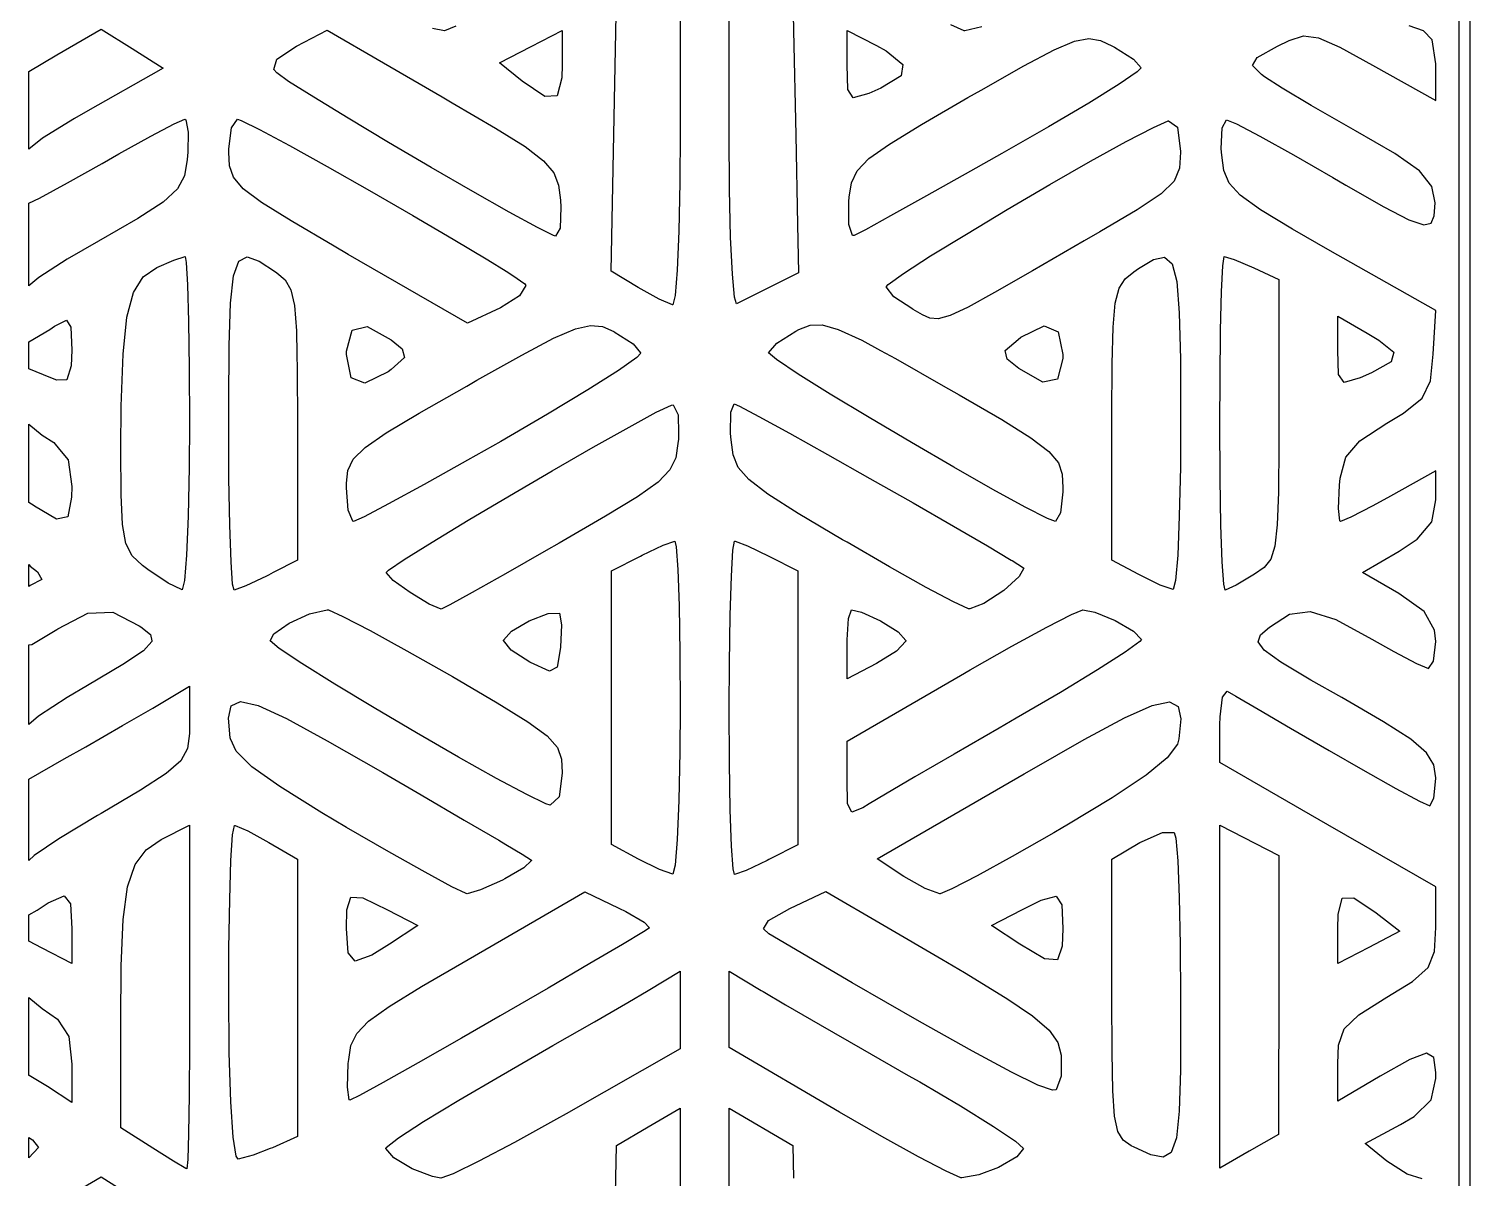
# Model space of a CAD drawing. Header units: millimetres. Extents: x 38 to 487, y 14 to 137.
# Drawn here: x 460.1 to 472.66, y 46.5 to 56.52 of the extents above; entities that cross this region are included whole.
import ezdxf

# ---------------------------------------------------------------- set-up
doc = ezdxf.new("R2010")
doc.units = ezdxf.units.MM
doc.layers.add('BLACK', color=20, linetype='Continuous')

msp = doc.modelspace()

# ---------------------------------------------------------------- linework, layer by layer
at = {"layer": 'BLACK', "linetype": 'Continuous'}
for p, q in [((472.559, 72.993), (472.559, 41.527)), ((472.559, 72.993), (472.559, 41.527)), ((472.659, 41.527), (472.659, 72.993)), ((472.659, 41.527), (472.659, 72.993)), ((465.774, 57.111), (465.774, 55.607)), ((466.201, 55.6), (466.201, 57.111)), ((465.195, 55.594), (465.218, 56.787)), ((466.757, 56.787), (466.763, 56.501)), ((463.82, 56.538), (463.721, 56.497)), ((468.249, 56.498), (468.132, 56.55)), ((468.402, 56.533), (468.255, 56.497)), ((472.252, 56.499), (472.126, 56.541)), ((460.343, 56.288), (460.728, 56.513)), ((460.728, 56.513), (460.997, 56.343)), ((462.43, 56.364), (462.697, 56.503)), ((462.697, 56.503), (463.188, 56.218)), ((463.721, 56.497), (463.617, 56.518)), ((464.474, 56.36), (464.747, 56.501)), ((464.747, 56.501), (464.747, 56.2)), ((466.763, 56.501), (466.781, 55.588)), ((467.228, 56.2), (467.228, 56.501)), ((467.228, 56.501), (467.484, 56.369)), ((468.255, 56.497), (468.249, 56.498)), ((469.032, 56.331), (469.211, 56.407)), ((469.211, 56.407), (469.336, 56.431)), ((469.336, 56.431), (469.437, 56.414)), ((469.437, 56.414), (469.543, 56.365)), ((470.979, 56.363), (471.081, 56.413)), ((471.081, 56.413), (471.207, 56.453)), ((471.207, 56.453), (471.338, 56.436)), ((471.338, 56.436), (471.522, 56.354)), ((472.328, 56.419), (472.252, 56.499)), ((472.359, 56.209), (472.328, 56.419)), ((460.098, 56.144), (460.343, 56.288)), ((460.997, 56.343), (461.267, 56.173)), ((462.258, 56.252), (462.43, 56.364)), ((464.2, 56.218), (464.474, 56.36)), ((467.484, 56.369), (467.568, 56.323)), ((467.568, 56.323), (467.715, 56.205)), ((468.77, 56.193), (469.032, 56.331)), ((469.543, 56.365), (469.56, 56.356)), ((469.56, 56.356), (469.725, 56.252)), ((470.803, 56.264), (470.979, 56.363)), ((471.522, 56.354), (471.808, 56.198)), ((461.247, 56.161), (460.613, 55.8)), ((461.267, 56.173), (461.247, 56.161)), ((462.234, 56.161), (462.258, 56.252)), ((462.258, 56.13), (462.234, 56.161)), ((463.188, 56.218), (463.701, 55.921)), ((464.398, 56.058), (464.2, 56.218)), ((464.747, 56.2), (464.744, 56.088)), ((467.234, 55.986), (467.228, 56.2)), ((467.715, 56.205), (467.699, 56.104)), ((468.397, 55.981), (468.77, 56.193)), ((469.725, 56.252), (469.791, 56.174)), ((469.791, 56.174), (469.758, 56.141)), ((470.762, 56.196), (470.803, 56.264)), ((470.839, 56.117), (470.762, 56.196)), ((471.808, 56.198), (472.359, 55.89)), ((472.359, 56.193), (472.359, 56.209)), ((472.359, 55.89), (472.359, 56.193)), ((460.098, 55.467), (460.098, 56.144)), ((462.362, 56.055), (462.258, 56.13)), ((462.58, 55.918), (462.362, 56.055)), ((464.594, 55.925), (464.398, 56.058)), ((464.744, 56.088), (464.702, 55.932)), ((467.699, 56.104), (467.523, 55.998)), ((469.6, 56.033), (469.334, 55.868)), ((469.758, 56.141), (469.6, 56.033)), ((470.867, 56.097), (470.839, 56.117)), ((471.019, 55.999), (470.867, 56.097)), ((462.881, 55.735), (462.58, 55.918)), ((463.701, 55.921), (463.788, 55.871)), ((464.702, 55.932), (464.594, 55.925)), ((467.283, 55.913), (467.234, 55.986)), ((467.419, 55.951), (467.283, 55.913)), ((467.523, 55.998), (467.419, 55.951)), ((467.877, 55.681), (468.282, 55.915)), ((468.282, 55.915), (468.397, 55.981)), ((471.272, 55.848), (471.019, 55.999)), ((460.613, 55.8), (460.495, 55.732)), ((463.788, 55.871), (464.165, 55.65)), ((469.334, 55.868), (468.985, 55.661)), ((471.579, 55.672), (471.272, 55.848)), ((460.495, 55.732), (460.218, 55.562)), ((461.16, 55.58), (461.364, 55.687)), ((461.364, 55.687), (461.456, 55.727)), ((461.456, 55.727), (461.465, 55.722)), ((461.465, 55.722), (461.486, 55.614)), ((461.84, 55.469), (461.865, 55.652)), ((461.865, 55.652), (461.916, 55.727)), ((461.916, 55.727), (461.949, 55.716)), ((461.949, 55.716), (462.108, 55.637)), ((463.233, 55.525), (462.881, 55.735)), ((464.165, 55.65), (464.423, 55.488)), ((467.597, 55.511), (467.877, 55.681)), ((468.985, 55.661), (468.578, 55.428)), ((469.662, 55.532), (469.898, 55.655)), ((469.898, 55.655), (470.028, 55.712)), ((470.028, 55.712), (470.029, 55.712)), ((470.029, 55.712), (470.108, 55.658)), ((470.108, 55.658), (470.135, 55.446)), ((470.49, 55.468), (470.498, 55.651)), ((470.498, 55.651), (470.536, 55.723)), ((470.536, 55.723), (470.622, 55.686)), ((470.622, 55.686), (470.827, 55.578)), ((471.66, 55.627), (471.579, 55.672)), ((460.218, 55.562), (460.098, 55.467)), ((460.881, 55.425), (461.16, 55.58)), ((461.486, 55.614), (461.482, 55.439)), ((462.108, 55.637), (462.368, 55.497)), ((463.605, 55.306), (463.233, 55.525)), ((465.172, 54.402), (465.195, 55.594)), ((465.774, 55.607), (465.771, 55.179)), ((466.205, 55.115), (466.201, 55.6)), ((466.781, 55.588), (466.796, 54.81)), ((469.351, 55.36), (469.662, 55.532)), ((470.827, 55.578), (471.118, 55.417)), ((472.003, 55.429), (471.66, 55.627)), ((460.737, 55.342), (460.881, 55.425)), ((461.481, 55.409), (461.478, 55.377)), ((461.482, 55.439), (461.481, 55.409)), ((461.84, 55.439), (461.84, 55.469)), ((461.846, 55.321), (461.84, 55.439)), ((462.368, 55.497), (462.697, 55.314)), ((464.423, 55.488), (464.584, 55.365)), ((467.418, 55.384), (467.597, 55.511)), ((468.578, 55.428), (468.303, 55.273)), ((470.135, 55.441), (470.126, 55.3)), ((470.135, 55.446), (470.135, 55.441)), ((470.494, 55.414), (470.49, 55.468)), ((470.512, 55.28), (470.494, 55.414)), ((471.118, 55.417), (471.461, 55.218)), ((472.216, 55.276), (472.003, 55.429)), ((460.435, 55.172), (460.737, 55.342)), ((461.478, 55.377), (461.454, 55.235)), ((461.881, 55.222), (461.846, 55.321)), ((462.697, 55.314), (463.066, 55.105)), ((463.967, 55.098), (463.605, 55.306)), ((464.584, 55.365), (464.674, 55.26)), ((467.266, 55.173), (467.315, 55.278)), ((467.315, 55.278), (467.418, 55.384)), ((468.303, 55.273), (467.92, 55.058)), ((468.995, 55.157), (469.351, 55.36)), ((470.126, 55.3), (470.078, 55.188)), ((470.557, 55.17), (470.512, 55.28)), ((472.325, 55.141), (472.216, 55.276)), ((460.191, 55.04), (460.435, 55.172)), ((461.454, 55.235), (461.393, 55.12)), ((461.967, 55.121), (461.881, 55.222)), ((464.674, 55.26), (464.714, 55.152)), ((464.714, 55.152), (464.731, 55.021)), ((465.771, 55.179), (465.762, 54.75)), ((467.247, 55.047), (467.266, 55.173)), ((468.624, 54.939), (468.995, 55.157)), ((470.078, 55.188), (469.965, 55.076)), ((470.655, 55.064), (470.557, 55.17)), ((471.461, 55.218), (471.575, 55.152)), ((471.575, 55.152), (471.907, 54.962)), ((460.098, 54.994), (460.191, 55.04)), ((461.393, 55.12), (461.267, 55.005)), ((462.126, 55.001), (461.967, 55.121)), ((463.066, 55.105), (463.443, 54.889)), ((464.285, 54.918), (463.967, 55.098)), ((464.731, 55.021), (464.735, 54.961)), ((466.214, 54.699), (466.205, 55.115)), ((467.243, 55.009), (467.247, 55.047)), ((467.92, 55.058), (467.606, 54.884)), ((469.965, 55.076), (469.758, 54.938)), ((470.83, 54.937), (470.655, 55.064)), ((472.355, 54.998), (472.325, 55.141)), ((460.098, 54.275), (460.098, 54.994)), ((461.267, 55.005), (461.047, 54.862)), ((462.383, 54.84), (462.126, 55.001)), ((464.531, 54.784), (464.285, 54.918)), ((464.735, 54.961), (464.727, 54.778)), ((467.243, 54.81), (467.243, 55.009)), ((468.268, 54.726), (468.624, 54.939)), ((469.758, 54.938), (469.43, 54.744)), ((471.109, 54.77), (470.83, 54.937)), ((471.907, 54.962), (472.125, 54.85)), ((472.344, 54.886), (472.355, 54.998)), ((461.047, 54.862), (460.706, 54.665)), ((462.76, 54.619), (462.383, 54.84)), ((463.443, 54.889), (463.797, 54.681)), ((464.671, 54.714), (464.531, 54.784)), ((464.727, 54.778), (464.688, 54.709)), ((466.796, 54.81), (466.804, 54.388)), ((467.276, 54.714), (467.243, 54.81)), ((467.606, 54.884), (467.388, 54.764)), ((471.439, 54.581), (471.109, 54.77)), ((472.125, 54.85), (472.254, 54.807)), ((472.254, 54.807), (472.319, 54.822)), ((472.319, 54.822), (472.344, 54.886)), ((460.706, 54.665), (460.432, 54.506)), ((463.797, 54.681), (464.099, 54.501)), ((464.688, 54.709), (464.671, 54.714)), ((465.762, 54.75), (465.748, 54.411)), ((466.229, 54.377), (466.214, 54.699)), ((467.291, 54.713), (467.276, 54.714)), ((467.388, 54.764), (467.291, 54.713)), ((467.956, 54.535), (468.268, 54.726)), ((469.296, 54.667), (468.845, 54.405)), ((469.43, 54.744), (469.296, 54.667)), ((461.361, 54.498), (461.459, 54.53)), ((461.459, 54.53), (461.469, 54.479)), ((461.928, 54.491), (462.001, 54.527)), ((462.001, 54.527), (462.106, 54.489)), ((462.881, 54.549), (462.76, 54.619)), ((463.921, 53.948), (462.881, 54.549)), ((467.719, 54.382), (467.956, 54.535)), ((469.9, 54.505), (469.996, 54.525)), ((469.996, 54.525), (470.061, 54.467)), ((470.503, 54.449), (470.516, 54.53)), ((470.516, 54.53), (470.601, 54.503)), ((472.359, 54.06), (471.439, 54.581)), ((460.432, 54.506), (460.184, 54.348)), ((461.094, 54.354), (461.212, 54.435)), ((461.212, 54.435), (461.361, 54.498)), ((461.469, 54.479), (461.48, 54.282)), ((461.881, 54.362), (461.928, 54.491)), ((462.106, 54.489), (462.248, 54.397)), ((462.248, 54.397), (462.259, 54.389)), ((464.099, 54.501), (464.259, 54.402)), ((464.259, 54.402), (464.317, 54.366)), ((465.409, 54.26), (465.172, 54.402)), ((465.748, 54.411), (465.73, 54.189)), ((468.845, 54.405), (468.514, 54.216)), ((469.651, 54.335), (469.727, 54.397)), ((469.727, 54.397), (469.768, 54.426)), ((469.768, 54.426), (469.9, 54.505)), ((470.061, 54.467), (470.102, 54.311)), ((470.492, 54.225), (470.503, 54.449)), ((470.601, 54.503), (470.773, 54.431)), ((470.773, 54.431), (470.99, 54.331)), ((460.184, 54.348), (460.098, 54.275)), ((461.009, 54.217), (461.094, 54.354)), ((461.48, 54.282), (461.489, 53.965)), ((461.855, 54.123), (461.881, 54.362)), ((462.259, 54.389), (462.332, 54.326)), ((462.332, 54.326), (462.381, 54.24)), ((464.317, 54.366), (464.42, 54.293)), ((464.429, 54.277), (464.373, 54.188)), ((464.42, 54.293), (464.429, 54.277)), ((466.247, 54.175), (466.229, 54.377)), ((466.561, 54.266), (466.382, 54.177)), ((466.567, 54.27), (466.561, 54.266)), ((466.804, 54.388), (466.567, 54.27)), ((467.57, 54.266), (467.587, 54.287)), ((467.637, 54.179), (467.57, 54.266)), ((467.587, 54.287), (467.719, 54.382)), ((469.599, 54.253), (469.651, 54.335)), ((470.102, 54.311), (470.124, 54.039)), ((470.99, 54.331), (470.99, 53.115)), ((460.952, 54.001), (461.009, 54.217)), ((462.381, 54.24), (462.413, 54.102)), ((464.373, 54.188), (464.207, 54.084)), ((465.592, 54.159), (465.409, 54.26)), ((465.707, 54.11), (465.592, 54.159)), ((465.73, 54.189), (465.71, 54.11)), ((466.265, 54.119), (466.247, 54.175)), ((466.382, 54.177), (466.265, 54.119)), ((467.801, 54.071), (467.637, 54.179)), ((468.514, 54.216), (468.283, 54.09)), ((469.565, 54.123), (469.599, 54.253)), ((470.484, 53.885), (470.492, 54.225)), ((461.843, 53.755), (461.855, 54.123)), ((462.413, 54.102), (462.43, 53.881)), ((464.207, 54.084), (463.921, 53.948)), ((465.71, 54.11), (465.707, 54.11)), ((467.805, 54.068), (467.801, 54.071)), ((467.885, 54.023), (467.805, 54.068)), ((467.95, 53.993), (467.885, 54.023)), ((468.126, 54.017), (468.023, 53.987)), ((468.283, 54.09), (468.126, 54.017)), ((469.547, 53.914), (469.565, 54.123)), ((470.124, 54.039), (470.133, 53.634)), ((472.337, 53.68), (472.359, 54.06)), ((460.098, 53.786), (460.281, 53.893)), ((460.281, 53.893), (460.322, 53.922)), ((460.322, 53.922), (460.426, 53.975)), ((460.426, 53.975), (460.465, 53.915)), ((460.465, 53.915), (460.471, 53.713)), ((460.919, 53.679), (460.952, 54.001)), ((461.489, 53.965), (461.495, 53.553)), ((462.866, 53.704), (462.916, 53.888)), ((462.916, 53.888), (463.046, 53.921)), ((463.046, 53.921), (463.256, 53.803)), ((464.67, 53.817), (464.861, 53.9)), ((464.861, 53.9), (464.993, 53.93)), ((464.993, 53.93), (465.096, 53.919)), ((465.096, 53.919), (465.196, 53.876)), ((466.782, 53.879), (466.808, 53.893)), ((466.808, 53.893), (466.907, 53.931)), ((466.907, 53.931), (467.012, 53.935)), ((467.012, 53.935), (467.152, 53.895)), ((467.152, 53.895), (467.356, 53.8)), ((468.023, 53.987), (467.95, 53.993)), ((468.743, 53.826), (468.947, 53.925)), ((468.947, 53.925), (469.069, 53.875)), ((469.539, 53.596), (469.547, 53.914)), ((471.504, 53.714), (471.504, 54.009)), ((471.504, 54.009), (471.76, 53.863)), ((460.098, 53.551), (460.098, 53.786)), ((462.43, 53.881), (462.434, 53.675)), ((463.256, 53.803), (463.35, 53.726)), ((464.393, 53.671), (464.67, 53.817)), ((465.196, 53.876), (465.199, 53.874)), ((465.199, 53.874), (465.363, 53.77)), ((465.363, 53.77), (465.428, 53.69)), ((466.543, 53.692), (466.616, 53.775)), ((466.616, 53.775), (466.782, 53.879)), ((467.356, 53.8), (467.521, 53.71)), ((468.605, 53.71), (468.719, 53.808)), ((468.719, 53.808), (468.743, 53.826)), ((469.069, 53.875), (469.109, 53.675)), ((470.479, 53.458), (470.484, 53.885)), ((471.76, 53.863), (471.864, 53.802)), ((471.864, 53.802), (471.992, 53.696)), ((460.471, 53.713), (460.467, 53.576)), ((460.903, 53.227), (460.919, 53.679)), ((461.84, 53.239), (461.843, 53.755)), ((462.434, 53.675), (462.437, 53.548)), ((462.866, 53.675), (462.866, 53.704)), ((462.906, 53.474), (462.866, 53.675)), ((463.371, 53.649), (463.256, 53.546)), ((463.35, 53.726), (463.371, 53.649)), ((464.002, 53.451), (464.393, 53.671)), ((465.397, 53.65), (465.236, 53.538)), ((465.432, 53.687), (465.397, 53.65)), ((465.428, 53.69), (465.432, 53.687)), ((466.543, 53.69), (466.543, 53.692)), ((466.613, 53.631), (466.543, 53.69)), ((467.521, 53.71), (467.65, 53.64)), ((467.65, 53.64), (468.065, 53.404)), ((468.625, 53.635), (468.605, 53.71)), ((469.108, 53.64), (469.061, 53.462)), ((469.109, 53.675), (469.108, 53.64)), ((471.511, 53.502), (471.504, 53.714)), ((471.992, 53.696), (471.969, 53.612)), ((472.312, 53.447), (472.337, 53.68)), ((460.288, 53.474), (460.098, 53.551)), ((460.467, 53.576), (460.43, 53.454)), ((461.495, 53.553), (461.498, 53.076)), ((462.437, 53.548), (462.438, 53.073)), ((463.229, 53.526), (463.027, 53.425)), ((463.256, 53.546), (463.229, 53.526)), ((465.236, 53.538), (464.969, 53.368)), ((466.802, 53.505), (466.613, 53.631)), ((468.724, 53.554), (468.625, 53.635)), ((468.934, 53.434), (468.724, 53.554)), ((469.537, 53.141), (469.539, 53.596)), ((470.133, 53.634), (470.135, 53.076)), ((471.799, 53.517), (471.701, 53.473)), ((471.969, 53.612), (471.799, 53.517)), ((460.343, 53.452), (460.288, 53.474)), ((460.43, 53.454), (460.343, 53.452)), ((463.027, 53.425), (462.906, 53.474)), ((463.5, 53.165), (463.914, 53.401)), ((463.914, 53.401), (464.002, 53.451)), ((467.081, 53.331), (466.802, 53.505)), ((468.065, 53.404), (468.205, 53.324)), ((469.061, 53.462), (468.934, 53.434)), ((470.477, 53.076), (470.479, 53.458)), ((471.561, 53.432), (471.511, 53.502)), ((471.701, 53.473), (471.561, 53.432)), ((472.239, 53.296), (472.312, 53.447)), ((464.969, 53.368), (464.619, 53.157)), ((467.42, 53.126), (467.081, 53.331)), ((468.205, 53.324), (468.576, 53.108)), ((472.079, 53.166), (472.239, 53.296)), ((460.9, 52.848), (460.903, 53.227)), ((461.84, 53.076), (461.84, 53.239)), ((463.212, 52.993), (463.5, 53.165)), ((464.619, 53.157), (464.211, 52.919)), ((465.329, 53.044), (465.566, 53.172)), ((465.566, 53.172), (465.699, 53.235)), ((465.699, 53.235), (465.713, 53.236)), ((465.713, 53.236), (465.756, 53.149)), ((465.756, 53.149), (465.758, 52.986)), ((466.214, 52.986), (466.216, 53.172)), ((466.216, 53.172), (466.245, 53.247)), ((466.245, 53.247), (466.29, 53.227)), ((466.29, 53.227), (466.46, 53.137)), ((466.46, 53.137), (466.726, 52.99)), ((469.537, 53.074), (469.537, 53.141)), ((471.931, 53.076), (472.079, 53.166)), ((460.098, 52.385), (460.098, 53.069)), ((460.098, 53.069), (460.215, 52.973)), ((461.498, 53.076), (461.495, 52.694)), ((461.842, 52.599), (461.84, 53.076)), ((462.438, 53.073), (462.438, 51.883)), ((465.016, 52.868), (465.329, 53.044)), ((467.79, 52.908), (467.42, 53.126)), ((468.576, 53.108), (468.829, 52.95)), ((469.537, 51.884), (469.537, 53.074)), ((470.135, 53.076), (470.133, 52.694)), ((470.48, 52.599), (470.477, 53.076)), ((470.99, 53.115), (470.99, 52.89)), ((471.696, 52.923), (471.931, 53.076)), ((460.215, 52.973), (460.315, 52.91)), ((460.315, 52.91), (460.366, 52.848)), ((463.028, 52.865), (463.212, 52.993)), ((464.211, 52.919), (463.922, 52.755)), ((465.755, 52.9), (465.735, 52.775)), ((465.758, 52.939), (465.755, 52.9)), ((465.758, 52.986), (465.758, 52.939)), ((466.217, 52.932), (466.214, 52.986)), ((466.235, 52.801), (466.217, 52.932)), ((466.726, 52.99), (467.059, 52.804)), ((468.159, 52.693), (467.79, 52.908)), ((468.829, 52.95), (468.986, 52.831)), ((470.99, 52.89), (470.988, 52.476)), ((471.575, 52.781), (471.696, 52.923)), ((460.366, 52.848), (460.44, 52.758)), ((460.44, 52.758), (460.471, 52.524)), ((460.901, 52.454), (460.9, 52.848)), ((462.878, 52.666), (462.925, 52.763)), ((462.925, 52.763), (463.028, 52.865)), ((464.659, 52.663), (465.016, 52.868)), ((465.735, 52.775), (465.685, 52.67)), ((466.278, 52.692), (466.235, 52.801)), ((467.059, 52.804), (467.428, 52.596)), ((468.986, 52.831), (469.07, 52.732)), ((471.526, 52.597), (471.575, 52.781)), ((461.495, 52.694), (461.487, 52.267)), ((462.866, 52.555), (462.878, 52.666)), ((463.922, 52.755), (463.543, 52.543)), ((464.286, 52.445), (464.659, 52.663)), ((465.685, 52.67), (465.583, 52.564)), ((466.371, 52.585), (466.278, 52.692)), ((468.5, 52.5), (468.159, 52.693)), ((469.07, 52.732), (469.103, 52.632)), ((469.103, 52.632), (469.109, 52.513)), ((470.133, 52.694), (470.124, 52.267)), ((472.359, 52.663), (471.963, 52.442)), ((472.359, 52.408), (472.359, 52.663)), ((460.471, 52.524), (460.47, 52.432)), ((461.849, 52.188), (461.842, 52.599)), ((462.866, 52.514), (462.866, 52.555)), ((462.882, 52.319), (462.866, 52.514)), ((463.543, 52.543), (463.233, 52.373)), ((465.583, 52.564), (465.403, 52.436)), ((466.538, 52.459), (466.371, 52.585)), ((467.428, 52.596), (467.804, 52.382)), ((469.109, 52.513), (469.109, 52.48)), ((470.487, 52.188), (470.48, 52.599)), ((471.512, 52.333), (471.52, 52.537)), ((471.52, 52.537), (471.526, 52.597)), ((460.143, 52.358), (460.098, 52.385)), ((460.47, 52.432), (460.437, 52.262)), ((460.913, 52.193), (460.901, 52.454)), ((463.927, 52.232), (464.286, 52.445)), ((465.403, 52.436), (465.123, 52.266)), ((466.803, 52.291), (466.538, 52.459)), ((467.804, 52.382), (468.155, 52.18)), ((468.781, 52.345), (468.5, 52.5)), ((469.109, 52.48), (469.087, 52.296)), ((470.988, 52.476), (470.978, 52.191)), ((471.963, 52.442), (471.809, 52.357)), ((472.325, 52.217), (472.359, 52.408)), ((460.148, 52.354), (460.143, 52.358)), ((460.34, 52.242), (460.148, 52.354)), ((460.437, 52.262), (460.34, 52.242)), ((461.487, 52.267), (461.473, 51.928)), ((462.921, 52.223), (462.882, 52.319)), ((463.02, 52.261), (462.928, 52.221)), ((463.233, 52.373), (463.02, 52.261)), ((465.123, 52.266), (464.718, 52.032)), ((467.19, 52.061), (466.803, 52.291)), ((468.974, 52.247), (468.781, 52.345)), ((469.087, 52.296), (469.044, 52.221)), ((470.124, 52.267), (470.11, 51.928)), ((471.524, 52.226), (471.512, 52.333)), ((471.62, 52.259), (471.53, 52.221)), ((471.809, 52.357), (471.62, 52.259)), ((460.942, 52.028), (460.913, 52.193)), ((461.86, 51.87), (461.849, 52.188)), ((462.928, 52.221), (462.921, 52.223)), ((463.612, 52.041), (463.927, 52.232)), ((468.155, 52.18), (468.453, 52.007)), ((469.044, 52.221), (468.974, 52.247)), ((470.498, 51.87), (470.487, 52.188)), ((470.978, 52.191), (470.957, 52.006)), ((471.53, 52.221), (471.524, 52.226)), ((472.196, 52.067), (472.325, 52.217)), ((460.998, 51.922), (460.942, 52.028)), ((463.37, 51.889), (463.612, 52.041)), ((464.718, 52.032), (464.606, 51.968)), ((465.444, 51.928), (465.626, 52.014)), ((465.626, 52.014), (465.727, 52.05)), ((465.727, 52.05), (465.739, 51.999)), ((466.233, 51.969), (466.248, 52.05)), ((466.248, 52.05), (466.252, 52.05)), ((466.252, 52.05), (466.362, 52.009)), ((466.362, 52.009), (466.548, 51.919)), ((467.228, 52.039), (467.19, 52.061)), ((467.598, 51.825), (467.228, 52.039)), ((468.453, 52.007), (468.659, 51.884)), ((470.957, 52.006), (470.92, 51.893)), ((472.039, 51.963), (472.196, 52.067)), ((461.089, 51.838), (460.998, 51.922)), ((461.473, 51.928), (461.454, 51.705)), ((462.438, 51.883), (462.228, 51.775)), ((463.232, 51.795), (463.37, 51.889)), ((464.606, 51.968), (464.251, 51.765)), ((465.175, 51.789), (465.427, 51.919)), ((465.427, 51.919), (465.444, 51.928)), ((465.739, 51.999), (465.753, 51.802)), ((466.22, 51.745), (466.233, 51.969)), ((466.548, 51.919), (466.8, 51.789)), ((468.659, 51.884), (468.666, 51.88)), ((468.666, 51.88), (468.766, 51.816)), ((469.772, 51.757), (469.537, 51.884)), ((470.11, 51.928), (470.092, 51.705)), ((470.92, 51.893), (470.862, 51.82)), ((471.719, 51.775), (472.039, 51.963)), ((460.098, 51.654), (460.098, 51.845)), ((460.098, 51.845), (460.108, 51.83)), ((460.108, 51.83), (460.173, 51.781)), ((460.173, 51.781), (460.211, 51.716)), ((461.134, 51.803), (461.089, 51.838)), ((461.311, 51.683), (461.134, 51.803)), ((461.874, 51.673), (461.86, 51.87)), ((462.186, 51.753), (462.169, 51.744)), ((462.228, 51.775), (462.186, 51.753)), ((463.211, 51.775), (463.232, 51.795)), ((463.273, 51.706), (463.211, 51.775)), ((464.251, 51.765), (463.961, 51.602)), ((465.175, 49.404), (465.175, 51.789)), ((465.753, 51.802), (465.764, 51.484)), ((466.8, 51.789), (466.8, 49.403)), ((467.917, 51.646), (467.598, 51.825)), ((468.768, 51.814), (468.729, 51.74)), ((468.766, 51.816), (468.768, 51.814)), ((469.956, 51.666), (469.772, 51.757)), ((470.511, 51.673), (470.498, 51.87)), ((470.78, 51.76), (470.62, 51.664)), ((470.862, 51.82), (470.78, 51.76)), ((472.038, 51.592), (471.719, 51.775)), ((460.108, 51.662), (460.098, 51.654)), ((460.211, 51.716), (460.108, 51.662)), ((461.427, 51.626), (461.311, 51.683)), ((461.454, 51.705), (461.433, 51.625)), ((461.887, 51.622), (461.874, 51.673)), ((461.988, 51.658), (461.887, 51.622)), ((462.169, 51.744), (461.988, 51.658)), ((463.421, 51.6), (463.273, 51.706)), ((466.209, 51.405), (466.22, 51.745)), ((468.157, 51.519), (467.917, 51.646)), ((468.729, 51.74), (468.595, 51.618)), ((470.071, 51.626), (469.956, 51.666)), ((470.092, 51.705), (470.071, 51.626)), ((470.523, 51.622), (470.511, 51.673)), ((470.62, 51.664), (470.523, 51.622)), ((461.433, 51.625), (461.427, 51.626)), ((463.587, 51.501), (463.421, 51.6)), ((463.691, 51.455), (463.587, 51.501)), ((463.961, 51.602), (463.766, 51.493)), ((468.286, 51.46), (468.157, 51.519)), ((468.419, 51.504), (468.297, 51.458)), ((468.594, 51.618), (468.419, 51.504)), ((468.595, 51.618), (468.594, 51.618)), ((470.071, 51.626), (470.071, 51.626)), ((472.257, 51.436), (472.038, 51.592)), ((460.35, 51.285), (460.613, 51.422)), ((460.613, 51.422), (460.83, 51.43)), ((460.83, 51.43), (461.059, 51.312)), ((462.367, 51.333), (462.544, 51.416)), ((462.544, 51.416), (462.698, 51.451)), ((462.698, 51.451), (462.708, 51.449)), ((462.708, 51.449), (462.835, 51.393)), ((462.835, 51.393), (463.073, 51.269)), ((463.766, 51.493), (463.691, 51.455)), ((464.459, 51.354), (464.623, 51.418)), ((464.623, 51.418), (464.722, 51.42)), ((464.722, 51.42), (464.74, 51.318)), ((465.764, 51.484), (465.771, 51.073)), ((466.203, 50.978), (466.209, 51.405)), ((467.228, 51.19), (467.241, 51.376)), ((467.241, 51.376), (467.266, 51.451)), ((467.266, 51.451), (467.354, 51.43)), ((467.354, 51.43), (467.52, 51.353)), ((468.297, 51.458), (468.286, 51.46)), ((468.968, 51.299), (469.184, 51.41)), ((469.184, 51.41), (469.282, 51.451)), ((469.282, 51.451), (469.387, 51.43)), ((469.387, 51.43), (469.565, 51.356)), ((470.909, 51.3), (471.083, 51.411)), ((471.083, 51.411), (471.263, 51.436)), ((471.263, 51.436), (471.488, 51.365)), ((472.348, 51.274), (472.257, 51.436)), ((460.124, 51.149), (460.343, 51.28)), ((460.343, 51.28), (460.35, 51.285)), ((461.059, 51.312), (461.075, 51.301)), ((461.075, 51.301), (461.157, 51.234)), ((462.233, 51.24), (462.367, 51.333)), ((463.073, 51.269), (463.228, 51.184)), ((464.234, 51.185), (464.305, 51.264)), ((464.305, 51.264), (464.459, 51.354)), ((464.74, 51.318), (464.732, 51.124)), ((467.52, 51.353), (467.673, 51.257)), ((467.673, 51.257), (467.741, 51.183)), ((468.664, 51.133), (468.968, 51.299)), ((469.565, 51.356), (469.724, 51.264)), ((469.724, 51.264), (469.793, 51.191)), ((470.832, 51.232), (470.909, 51.3)), ((471.488, 51.365), (471.803, 51.195)), ((472.358, 51.173), (472.348, 51.274)), ((460.098, 51.144), (460.124, 51.149)), ((460.098, 50.451), (460.098, 51.144)), ((461.171, 51.173), (461.098, 51.094)), ((461.157, 51.234), (461.17, 51.181)), ((461.17, 51.181), (461.171, 51.173)), ((462.201, 51.181), (462.233, 51.24)), ((462.28, 51.114), (462.201, 51.181)), ((463.228, 51.184), (463.392, 51.094)), ((464.234, 51.184), (464.234, 51.185)), ((464.302, 51.1), (464.234, 51.184)), ((464.732, 51.124), (464.732, 51.123)), ((467.228, 51.15), (467.228, 51.19)), ((467.228, 50.848), (467.228, 51.15)), ((467.74, 51.177), (467.658, 51.089)), ((467.741, 51.183), (467.74, 51.177)), ((468.302, 50.928), (468.664, 51.133)), ((469.779, 51.173), (469.651, 51.08)), ((469.793, 51.191), (469.779, 51.173)), ((470.81, 51.171), (470.832, 51.232)), ((470.862, 51.098), (470.81, 51.171)), ((471.803, 51.195), (471.992, 51.086)), ((472.338, 51.003), (472.358, 51.173)), ((461.098, 51.094), (460.917, 50.974)), ((462.478, 50.982), (462.28, 51.114)), ((463.392, 51.094), (463.763, 50.883)), ((464.465, 50.993), (464.302, 51.1)), ((464.732, 51.123), (464.703, 50.95)), ((465.771, 51.073), (465.774, 50.596)), ((467.658, 51.089), (467.484, 50.981)), ((469.651, 51.08), (469.412, 50.926)), ((471.01, 50.993), (470.862, 51.098)), ((471.992, 51.086), (472.192, 50.981)), ((472.295, 50.94), (472.338, 51.003)), ((460.917, 50.974), (460.608, 50.79)), ((462.764, 50.803), (462.478, 50.982)), ((463.763, 50.883), (463.789, 50.868)), ((464.469, 50.991), (464.465, 50.993)), ((464.634, 50.915), (464.469, 50.991)), ((464.703, 50.95), (464.634, 50.915)), ((466.201, 50.596), (466.203, 50.978)), ((467.484, 50.981), (467.228, 50.848)), ((467.228, 50.306), (468.217, 50.879)), ((468.217, 50.879), (468.302, 50.928)), ((469.412, 50.926), (469.087, 50.729)), ((471.271, 50.838), (471.01, 50.993)), ((472.192, 50.981), (472.295, 50.94)), ((460.608, 50.79), (460.433, 50.686)), ((461.177, 50.594), (461.498, 50.784)), ((461.498, 50.784), (461.498, 50.454)), ((463.108, 50.595), (462.764, 50.803)), ((463.789, 50.868), (464.18, 50.64)), ((471.54, 50.685), (471.271, 50.838)), ((460.433, 50.686), (460.182, 50.524)), ((461.861, 50.612), (461.941, 50.65)), ((461.941, 50.65), (462.095, 50.615)), ((464.18, 50.64), (464.447, 50.475)), ((469.087, 50.729), (468.703, 50.505)), ((469.888, 50.616), (470.039, 50.648)), ((470.039, 50.648), (470.115, 50.607)), ((470.479, 50.518), (470.501, 50.69)), ((470.501, 50.69), (470.541, 50.741)), ((470.541, 50.741), (470.615, 50.699)), ((470.615, 50.699), (470.811, 50.585)), ((471.903, 50.475), (471.54, 50.685)), ((460.182, 50.524), (460.098, 50.451)), ((460.915, 50.441), (461.177, 50.594)), ((461.838, 50.505), (461.861, 50.612)), ((461.853, 50.333), (461.838, 50.505)), ((462.095, 50.615), (462.342, 50.503)), ((462.342, 50.503), (462.699, 50.309)), ((463.477, 50.377), (463.108, 50.595)), ((465.774, 50.596), (465.771, 50.214)), ((466.204, 50.119), (466.201, 50.596)), ((468.703, 50.505), (468.554, 50.419)), ((469.296, 50.32), (469.647, 50.508)), ((469.647, 50.508), (469.888, 50.616)), ((470.115, 50.607), (470.137, 50.499)), ((470.137, 50.499), (470.121, 50.326)), ((470.477, 50.448), (470.479, 50.518)), ((470.811, 50.585), (471.094, 50.42)), ((460.594, 50.256), (460.915, 50.441)), ((461.497, 50.372), (461.48, 50.242)), ((461.498, 50.454), (461.497, 50.372)), ((463.843, 50.166), (463.477, 50.377)), ((464.447, 50.475), (464.614, 50.351)), ((468.554, 50.419), (468.161, 50.193)), ((470.477, 50.118), (470.477, 50.448)), ((471.094, 50.42), (471.431, 50.223)), ((472.141, 50.322), (471.903, 50.475)), ((460.407, 50.15), (460.594, 50.256)), ((461.854, 50.326), (461.853, 50.333)), ((461.905, 50.217), (461.854, 50.326)), ((462.699, 50.309), (463.184, 50.031)), ((464.614, 50.351), (464.704, 50.249)), ((464.704, 50.249), (464.74, 50.148)), ((467.228, 49.971), (467.228, 50.306)), ((468.819, 50.048), (469.296, 50.32)), ((470.107, 50.278), (470.019, 50.16)), ((470.121, 50.326), (470.107, 50.278)), ((472.279, 50.204), (472.141, 50.322)), ((460.098, 49.975), (460.407, 50.15)), ((461.421, 50.135), (461.294, 50.022)), ((461.48, 50.242), (461.421, 50.135)), ((462.042, 50.083), (461.905, 50.217)), ((464.173, 49.981), (463.843, 50.166)), ((464.74, 50.148), (464.747, 50.028)), ((465.771, 50.214), (465.763, 49.787)), ((466.211, 49.708), (466.204, 50.119)), ((468.161, 50.193), (467.819, 49.995)), ((470.019, 50.16), (469.836, 50.009)), ((471.431, 50.223), (471.723, 50.054)), ((472.343, 50.099), (472.279, 50.204)), ((461.294, 50.022), (461.072, 49.877)), ((462.284, 49.91), (462.042, 50.083)), ((463.184, 50.031), (463.516, 49.838)), ((464.747, 50.026), (464.718, 49.82)), ((464.747, 50.028), (464.747, 50.026)), ((467.49, 49.279), (468.773, 50.021)), ((467.819, 49.995), (467.562, 49.843)), ((468.773, 50.021), (468.819, 50.048)), ((469.836, 50.009), (469.539, 49.812)), ((471.418, 49.577), (470.477, 50.118)), ((471.723, 50.054), (472.012, 49.892)), ((472.359, 49.985), (472.343, 50.099)), ((460.098, 49.265), (460.098, 49.975)), ((461.072, 49.877), (460.728, 49.674)), ((462.65, 49.681), (462.284, 49.91)), ((464.437, 49.839), (464.173, 49.981)), ((467.233, 49.759), (467.228, 49.971)), ((472.012, 49.892), (472.217, 49.781)), ((472.343, 49.808), (472.359, 49.981)), ((472.359, 49.981), (472.359, 49.985)), ((463.516, 49.838), (463.892, 49.618)), ((464.604, 49.76), (464.437, 49.839)), ((464.64, 49.748), (464.604, 49.76)), ((464.718, 49.82), (464.64, 49.748)), ((465.763, 49.787), (465.749, 49.448)), ((467.27, 49.687), (467.233, 49.759)), ((467.42, 49.758), (467.366, 49.724)), ((467.562, 49.843), (467.42, 49.758)), ((469.539, 49.812), (469.143, 49.574)), ((472.217, 49.781), (472.308, 49.741)), ((472.308, 49.741), (472.343, 49.808)), ((460.697, 49.656), (460.36, 49.454)), ((460.728, 49.674), (460.697, 49.656)), ((462.866, 49.553), (462.65, 49.681)), ((463.892, 49.618), (464.194, 49.441)), ((466.222, 49.39), (466.211, 49.708)), ((467.366, 49.724), (467.27, 49.687)), ((461.252, 49.447), (461.498, 49.574)), ((461.498, 49.574), (461.498, 48.075)), ((461.874, 49.489), (461.891, 49.57)), ((461.891, 49.57), (461.895, 49.569)), ((461.895, 49.569), (462.007, 49.523)), ((462.007, 49.523), (462.19, 49.423)), ((463.235, 49.34), (462.866, 49.553)), ((469.029, 49.507), (468.666, 49.3)), ((469.109, 49.553), (469.029, 49.507)), ((469.143, 49.574), (469.109, 49.553)), ((469.801, 49.432), (469.978, 49.509)), ((469.978, 49.509), (470.08, 49.51)), ((470.08, 49.51), (470.093, 49.46)), ((470.477, 46.584), (470.477, 49.574)), ((470.477, 49.574), (470.99, 49.309)), ((472.359, 49.036), (471.418, 49.577)), ((460.36, 49.454), (460.144, 49.308)), ((461.119, 49.357), (461.252, 49.447)), ((461.859, 49.265), (461.874, 49.489)), ((462.19, 49.423), (462.438, 49.276)), ((464.194, 49.441), (464.255, 49.404)), ((464.255, 49.404), (464.397, 49.319)), ((465.41, 49.277), (465.175, 49.404)), ((465.749, 49.448), (465.731, 49.225)), ((466.236, 49.193), (466.222, 49.39)), ((466.8, 49.403), (466.559, 49.279)), ((469.537, 49.276), (469.781, 49.421)), ((469.781, 49.421), (469.801, 49.432)), ((470.093, 49.46), (470.11, 49.261)), ((460.144, 49.308), (460.098, 49.265)), ((461.023, 49.229), (461.119, 49.357)), ((461.848, 48.925), (461.859, 49.265)), ((462.438, 49.276), (462.438, 46.86)), ((463.551, 49.163), (463.235, 49.34)), ((464.397, 49.319), (464.477, 49.269)), ((464.479, 49.264), (464.412, 49.202)), ((464.477, 49.269), (464.479, 49.264)), ((465.595, 49.186), (465.41, 49.277)), ((466.531, 49.264), (466.349, 49.178)), ((466.548, 49.273), (466.531, 49.264)), ((466.559, 49.279), (466.548, 49.273)), ((467.722, 49.125), (467.49, 49.279)), ((468.666, 49.3), (468.361, 49.131)), ((469.537, 48.068), (469.537, 49.276)), ((470.11, 49.261), (470.123, 48.942)), ((470.99, 49.309), (470.99, 48.368)), ((460.959, 49.036), (461.023, 49.229)), ((463.785, 49.036), (463.551, 49.163)), ((464.412, 49.202), (464.246, 49.106)), ((465.709, 49.146), (465.595, 49.186)), ((465.71, 49.146), (465.709, 49.146)), ((465.731, 49.225), (465.71, 49.146)), ((466.248, 49.142), (466.236, 49.193)), ((466.349, 49.178), (466.248, 49.142)), ((467.908, 49.02), (467.722, 49.125)), ((468.361, 49.131), (468.142, 49.018)), ((460.921, 48.751), (460.959, 49.036)), ((463.909, 48.977), (463.785, 49.036)), ((464.034, 49.008), (463.918, 48.975)), ((463.925, 48.403), (464.942, 48.991)), ((464.226, 49.095), (464.034, 49.008)), ((464.246, 49.106), (464.226, 49.095)), ((464.942, 48.991), (465.24, 48.849)), ((466.731, 48.848), (467.042, 48.996)), ((467.042, 48.996), (467.551, 48.698)), ((468.037, 48.975), (467.908, 49.02)), ((468.142, 49.018), (468.04, 48.975)), ((472.359, 48.68), (472.359, 49.036)), ((460.169, 48.833), (460.266, 48.895)), ((460.266, 48.895), (460.405, 48.956)), ((460.405, 48.956), (460.461, 48.888)), ((460.461, 48.888), (460.471, 48.67)), ((461.841, 48.498), (461.848, 48.925)), ((462.869, 48.834), (462.903, 48.945)), ((462.903, 48.945), (463.008, 48.939)), ((463.008, 48.939), (463.223, 48.835)), ((463.918, 48.975), (463.909, 48.977)), ((468.04, 48.975), (468.037, 48.975)), ((468.751, 48.835), (468.92, 48.919)), ((468.92, 48.919), (469.052, 48.954)), ((469.052, 48.954), (469.101, 48.878)), ((469.101, 48.878), (469.109, 48.672)), ((470.123, 48.942), (470.132, 48.531)), ((471.507, 48.793), (471.543, 48.937)), ((471.543, 48.937), (471.645, 48.939)), ((471.645, 48.939), (471.839, 48.808)), ((460.098, 48.791), (460.169, 48.833)), ((460.098, 48.561), (460.098, 48.791)), ((460.903, 48.346), (460.921, 48.751)), ((462.866, 48.672), (462.869, 48.834)), ((463.223, 48.835), (463.487, 48.698)), ((465.24, 48.849), (465.301, 48.819)), ((465.301, 48.819), (465.459, 48.728)), ((466.499, 48.67), (466.543, 48.743)), ((466.543, 48.743), (466.731, 48.848)), ((468.488, 48.698), (468.751, 48.835)), ((471.504, 48.67), (471.507, 48.793)), ((471.839, 48.808), (472.046, 48.649)), ((460.471, 48.67), (460.471, 48.368)), ((462.88, 48.461), (462.866, 48.672)), ((463.487, 48.698), (463.241, 48.536)), ((465.453, 48.642), (465.272, 48.534)), ((465.496, 48.67), (465.453, 48.642)), ((465.459, 48.728), (465.506, 48.677)), ((465.506, 48.677), (465.496, 48.67)), ((466.546, 48.625), (466.499, 48.67)), ((467.272, 48.2), (466.546, 48.625)), ((467.551, 48.698), (468.054, 48.404)), ((468.734, 48.536), (468.488, 48.698)), ((469.109, 48.672), (469.104, 48.518)), ((471.504, 48.368), (471.504, 48.67)), ((472.046, 48.649), (471.775, 48.508)), ((472.348, 48.471), (472.359, 48.68)), ((460.215, 48.501), (460.098, 48.561)), ((460.471, 48.368), (460.215, 48.501)), ((461.84, 48.116), (461.841, 48.498)), ((463.241, 48.536), (463.086, 48.44)), ((465.272, 48.534), (464.987, 48.366)), ((468.949, 48.409), (468.734, 48.536)), ((469.104, 48.518), (469.061, 48.398)), ((470.132, 48.531), (470.135, 48.059)), ((471.775, 48.508), (471.504, 48.368)), ((462.942, 48.388), (462.88, 48.461)), ((463.086, 48.44), (462.942, 48.388)), ((463.519, 48.166), (463.925, 48.403)), ((464.987, 48.366), (464.623, 48.153)), ((468.054, 48.404), (468.251, 48.288)), ((469.061, 48.398), (468.949, 48.409)), ((470.99, 48.368), (470.989, 46.876)), ((472.292, 48.332), (472.348, 48.471)), ((460.899, 47.857), (460.903, 48.346)), ((465.496, 48.133), (465.774, 48.301)), ((465.774, 48.301), (465.774, 47.623)), ((466.201, 47.635), (466.201, 48.301)), ((466.201, 48.301), (466.479, 48.133)), ((468.251, 48.288), (468.607, 48.072)), ((472.155, 48.21), (472.292, 48.332)), ((461.844, 47.589), (461.84, 48.116)), ((463.238, 47.993), (463.519, 48.166)), ((464.623, 48.153), (464.205, 47.911)), ((465.317, 48.027), (465.496, 48.133)), ((466.479, 48.133), (466.496, 48.123)), ((466.496, 48.123), (466.692, 48.007)), ((467.86, 47.861), (467.272, 48.2)), ((471.931, 48.073), (472.155, 48.21)), ((460.098, 47.391), (460.098, 48.072)), ((460.098, 48.072), (460.215, 47.974)), ((461.498, 48.075), (461.497, 47.653)), ((463.058, 47.864), (463.238, 47.993)), ((465.027, 47.859), (465.317, 48.027)), ((466.692, 48.007), (466.994, 47.833)), ((468.607, 48.072), (468.613, 48.068)), ((468.613, 48.068), (468.845, 47.911)), ((469.538, 47.591), (469.537, 48.068)), ((470.135, 48.059), (470.135, 47.943)), ((471.688, 47.921), (471.931, 48.073)), ((460.215, 47.974), (460.348, 47.882)), ((460.348, 47.882), (460.447, 47.73)), ((462.955, 47.757), (463.058, 47.864)), ((464.205, 47.911), (463.868, 47.716)), ((464.665, 47.651), (465.027, 47.859)), ((468.321, 47.602), (467.86, 47.861)), ((468.845, 47.911), (468.99, 47.786)), ((470.135, 47.943), (470.133, 47.438)), ((471.56, 47.798), (471.688, 47.921)), ((460.899, 46.935), (460.899, 47.857)), ((462.905, 47.652), (462.955, 47.757)), ((466.994, 47.833), (467.363, 47.62)), ((468.99, 47.786), (469.065, 47.678)), ((471.511, 47.655), (471.56, 47.798)), ((460.447, 47.73), (460.471, 47.489)), ((461.497, 47.653), (461.494, 47.223)), ((462.885, 47.529), (462.905, 47.652)), ((463.868, 47.716), (463.491, 47.5)), ((464.268, 47.424), (464.665, 47.651)), ((465.774, 47.623), (464.779, 47.057)), ((467.163, 47.07), (466.201, 47.635)), ((467.363, 47.62), (467.762, 47.392)), ((469.065, 47.678), (469.094, 47.568)), ((471.504, 47.496), (471.511, 47.655)), ((460.471, 47.489), (460.471, 47.155)), ((461.857, 47.162), (461.844, 47.589)), ((462.875, 47.289), (462.882, 47.495)), ((462.882, 47.495), (462.885, 47.529)), ((463.491, 47.5), (463.186, 47.329)), ((468.662, 47.419), (468.321, 47.602)), ((469.094, 47.568), (469.094, 47.386)), ((469.544, 47.256), (469.538, 47.591)), ((471.504, 47.168), (471.504, 47.496)), ((472.133, 47.531), (471.875, 47.385)), ((472.278, 47.586), (472.133, 47.531)), ((472.342, 47.548), (472.278, 47.586)), ((472.358, 47.417), (472.342, 47.548)), ((460.101, 47.39), (460.098, 47.391)), ((460.26, 47.294), (460.101, 47.39)), ((463.845, 47.177), (464.213, 47.392)), ((464.213, 47.392), (464.268, 47.424)), ((467.762, 47.392), (467.862, 47.335)), ((468.892, 47.307), (468.662, 47.419)), ((469.094, 47.386), (469.052, 47.265)), ((470.133, 47.438), (470.123, 47.079)), ((471.875, 47.385), (471.504, 47.168)), ((472.319, 47.18), (472.359, 47.366)), ((472.359, 47.366), (472.358, 47.417)), ((460.471, 47.155), (460.26, 47.294)), ((462.889, 47.18), (462.875, 47.289)), ((463.186, 47.329), (462.98, 47.216)), ((467.862, 47.335), (468.217, 47.125)), ((469.02, 47.262), (468.892, 47.307)), ((469.052, 47.265), (469.02, 47.262)), ((469.56, 47.036), (469.544, 47.256)), ((461.494, 47.223), (461.489, 46.883)), ((461.878, 46.854), (461.857, 47.162)), ((462.896, 47.175), (462.889, 47.18)), ((462.98, 47.216), (462.896, 47.175)), ((463.537, 46.99), (463.845, 47.177)), ((465.496, 46.943), (465.774, 47.105)), ((465.774, 47.105), (465.774, 45.601)), ((466.201, 45.594), (466.201, 47.105)), ((466.201, 47.105), (466.757, 46.781)), ((468.217, 47.125), (468.504, 46.947)), ((472.172, 47.034), (472.319, 47.18)), ((463.318, 46.846), (463.537, 46.99)), ((464.695, 47.009), (464.329, 46.807)), ((464.779, 47.057), (464.695, 47.009)), ((467.531, 46.858), (467.163, 47.07)), ((469.589, 46.902), (469.56, 47.036)), ((470.123, 47.079), (470.099, 46.847)), ((472.051, 46.963), (472.172, 47.034)), ((461.177, 46.757), (460.899, 46.935)), ((461.489, 46.883), (461.483, 46.658)), ((461.904, 46.687), (461.878, 46.854)), ((462.438, 46.86), (462.22, 46.761)), ((465.218, 46.781), (465.496, 46.943)), ((467.851, 46.681), (467.531, 46.858)), ((468.504, 46.947), (468.697, 46.818)), ((469.636, 46.826), (469.589, 46.902)), ((470.989, 46.876), (470.733, 46.73)), ((471.743, 46.797), (472.051, 46.963)), ((460.098, 46.673), (460.098, 46.849)), ((460.098, 46.849), (460.13, 46.83)), ((460.181, 46.762), (460.098, 46.673)), ((460.13, 46.83), (460.181, 46.762)), ((461.359, 46.643), (461.177, 46.757)), ((462.201, 46.753), (462.054, 46.695)), ((462.22, 46.761), (462.201, 46.753)), ((463.208, 46.753), (463.213, 46.763)), ((463.278, 46.672), (463.208, 46.753)), ((463.213, 46.763), (463.318, 46.846)), ((464.329, 46.807), (464.018, 46.643)), ((465.195, 45.588), (465.218, 46.781)), ((466.757, 46.781), (466.763, 46.495)), ((468.697, 46.818), (468.767, 46.754)), ((468.767, 46.754), (468.708, 46.683)), ((469.705, 46.778), (469.636, 46.826)), ((469.729, 46.766), (469.705, 46.778)), ((469.875, 46.7), (469.729, 46.766)), ((470.099, 46.847), (470.054, 46.72)), ((470.733, 46.73), (470.477, 46.584)), ((471.932, 46.644), (471.743, 46.797)), ((461.467, 46.581), (461.359, 46.643)), ((461.483, 46.658), (461.476, 46.578)), ((461.921, 46.662), (461.904, 46.687)), ((462.054, 46.695), (461.921, 46.662)), ((463.438, 46.578), (463.278, 46.672)), ((464.018, 46.643), (463.795, 46.535)), ((468.091, 46.556), (467.851, 46.681)), ((468.708, 46.683), (468.549, 46.59)), ((469.982, 46.678), (469.875, 46.7)), ((470.054, 46.72), (469.982, 46.678)), ((472.111, 46.531), (471.932, 46.644)), ((460.343, 46.282), (460.728, 46.507)), ((460.728, 46.507), (460.997, 46.337)), ((461.476, 46.578), (461.467, 46.581)), ((463.617, 46.509), (463.438, 46.578)), ((463.689, 46.497), (463.617, 46.509)), ((463.795, 46.535), (463.689, 46.497)), ((468.22, 46.499), (468.091, 46.556)), ((468.228, 46.498), (468.22, 46.499)), ((468.378, 46.526), (468.228, 46.498)), ((468.549, 46.59), (468.378, 46.526)), ((472.24, 46.491), (472.111, 46.531))]:
    msp.add_line(p, q, dxfattribs=at)

doc.saveas('drawing.dxf')
